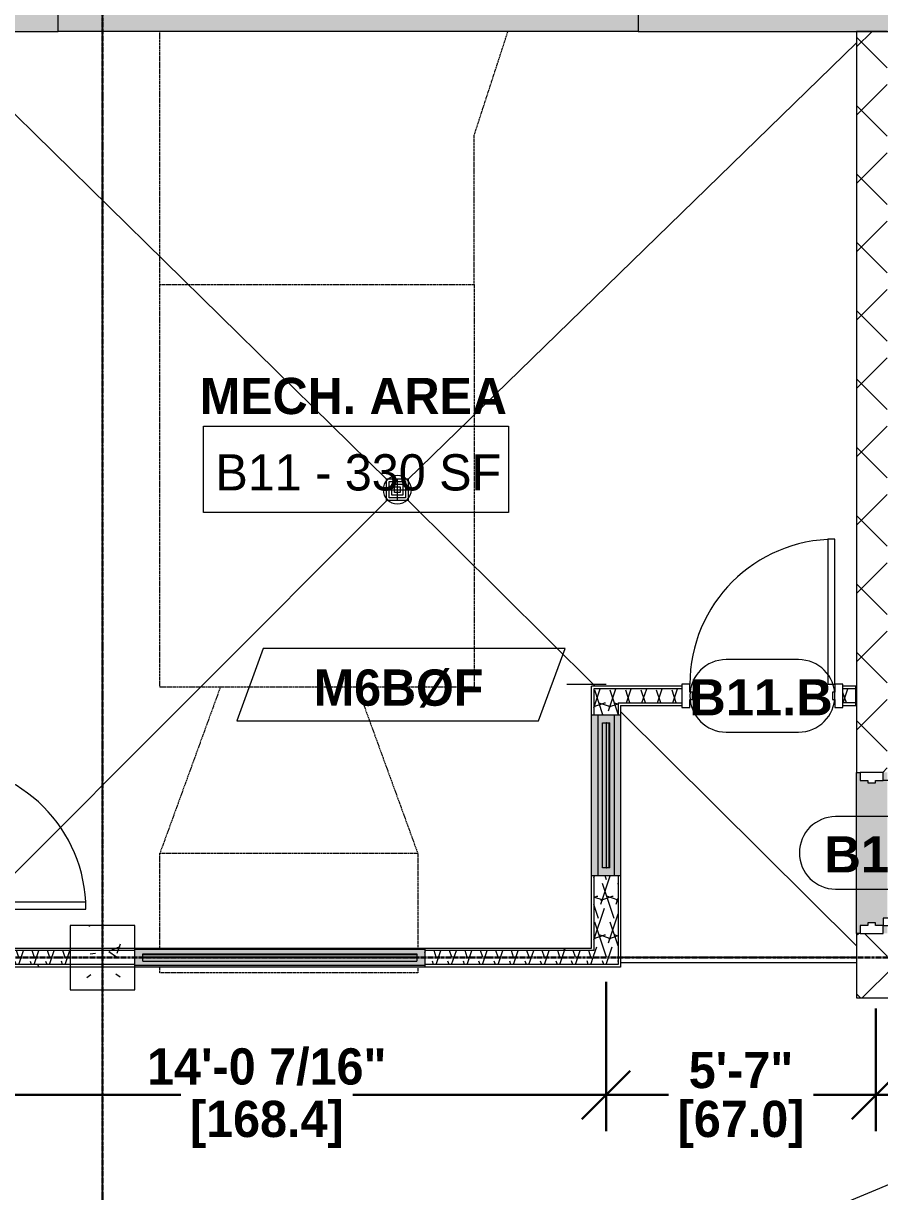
# Model space of a CAD drawing. Header units: inches. Extents: x -4218 to -1814, y 9767 to 12426.
# Drawn here: x -2847 to -2634.4, y 11789.1 to 12079.2 of the extents above; entities that cross this region are included whole.
import ezdxf

# ---------------------------------------------------------------- set-up
doc = ezdxf.new("R2010")
doc.units = ezdxf.units.IN
doc.header["$MEASUREMENT"] = 0
for name, pattern in [('Grid Line 1_2_', [0.875, 0.5, -0.125, 0.125, -0.125]), ('Grid Line 1_2__2_', [0.875, 0.5, -0.125, 0.125, -0.125]), ('Hidden 1_8_', [0.1875, 0.125, -0.0625])]:
    doc.linetypes.add(name, pattern=pattern)
for name, color, linetype, lineweight in [('0-1', 7, 'Continuous', 5), ('0-2', 7, 'Continuous', 9), ('0-5', 55, 'Continuous', 9), ('A-ANNO-DIMS-1', 211, 'Continuous', 30), ('A-AREA-IDEN', 2, 'Continuous', 9), ('A-DETL-HDLN', 90, 'Hidden 1_8_', 9), ('A-DOOR-1', 130, 'Continuous', 20), ('A-DOOR-2', 7, 'Continuous', 9), ('A-DOOR-3', 31, 'Continuous', 9), ('A-DOOR-4', 31, 'Continuous', 20), ('A-DOOR-FRAM', 31, 'Continuous', 20), ('A-DOOR-FRAM-1', 130, 'Continuous', 20), ('A-DOOR-IDEN', 31, 'Continuous', 9), ('A-FLOR-1', 9, 'Continuous', 13), ('A-GLAZ-CWMG', 51, 'Continuous', 9), ('A-WALL', 113, 'Continuous', 13), ('A-WALL-2', 10, 'Continuous', 5), ('A-WALL-3', 7, 'Continuous', 9), ('A-WALL-IDEN', 211, 'Continuous', 9), ('A-WALL-PATT-2', 55, 'Continuous', 9), ('A-WALL-PATT-4', 251, 'Continuous', 9), ('A-WALL-PATT-5', 111, 'Continuous', 9), ('I-WALL-2', 2, 'Continuous', 5), ('I-WALL-3', 2, 'Continuous', 9), ('P-SANR-FIXT-1', 7, 'Continuous', 9), ('S-COLS', 52, 'Continuous', 9), ('S-COLS-1', 7, 'Continuous', 9), ('S-FNDN-2', 254, 'Continuous', 5), ('S-FNDN-5', 7, 'Continuous', 9), ('S-GRID-1', 1, 'Grid Line 1_2_', 9), ('S-GRID-2', 1, 'Grid Line 1_2__2_', 30)]:
    doc.layers.add(name, color=color, linetype=linetype, lineweight=lineweight)
doc.styles.add('Arial_B', font='arialbd.ttf', dxfattribs={"height": 9})
doc.styles.add('Century Gothic', font='ufonts.com_century-gothic.ttf', dxfattribs={"height": 9})
doc.styles.add('Century Gothic_B', font='GOTHICB.TTF', dxfattribs={"height": 9})
doc.dimstyles.new('OD__1_16__Tol__', dxfattribs={"dimscale": 12, "dimtxt": 9.397514, "dimasz": 1, "dimexe": 0.75, "dimexo": 0.5, "dimgap": 0.125, "dimtad": 1, "dimdec": 4, "dimrnd": 0.0625, "dimzin": 3, "dimdsep": 46, "dimlunit": 4, "dimtxsty": 'Century Gothic_B', "dimblk1": 'OBLIQUE', "dimblk2": 'OBLIQUE', "dimsah": 1, "dimcen": 0.09, "dimdle": 0.75, "dimazin": 0, "dimtfac": 1, "dimtdec": 4, "dimtix": 1, "dimtmove": 0, "dimatfit": 3, "dimfxl": 1, "dimtvp": 1, "dimtfill": 1, "dimfrac": 2, "dimtolj": 1, "dimtzin": 0, "dimlwd": 30, "dimlwe": 30, "dimarcsym": 2})
pattern_1 = [(45, (0, 0), (-8.485281, 8.485281), []), (135, (0, 0), (-8.485281, -8.485281), [])]
pattern_2 = [(161.57, (0.48, 0.48), (-3.83995378, -1.544e-05), [0, -27.322, 3.034, 0]), (18.43, (-0.48, 0.48), (-3.83995378, 1.544e-05), [0, -27.322, 3.034, 0]), (108.43, (0.48, 0.48), (1.919622, -9.60052459), [9.106, -21.25]), (71.57, (-0.48, 0.48), (1.919622, 9.60052459), [9.106, -21.25])]
pattern_3 = [(0, (0, 0), (30.72, 7.68), [1.267, -21.773, 1.267, -21.773, -122.88]), (0, (0, 0), (30.72, 7.68), [-46.08, 1.267, -44.813, 1.267, -21.773, -53.76]), (0, (0, 0), (30.72, 7.68), [-115.2, 1.267, -14.093, 1.267, -37.133]), (120, (11.52, 3.84), (-22.011075, 22.7643004), [1.267, -21.773, 1.267, -21.773, -122.88]), (120, (11.52, 3.84), (-22.011075, 22.7643004), [-46.08, 1.267, -44.813, 1.267, -21.773, -53.76]), (120, (11.52, 3.84), (-22.011075, 22.7643004), [-115.2, 1.267, -14.093, 1.267, -37.133]), (240, (15.36, 19.2), (-8.708925, -30.4443004), [1.267, -21.773, 1.267, -21.773, -122.88]), (240, (15.36, 19.2), (-8.708925, -30.4443004), [-46.08, 1.267, -44.813, 1.267, -21.773, -53.76]), (240, (15.36, 19.2), (-8.708925, -30.4443004), [-115.2, 1.267, -14.093, 1.267, -37.133])]

# ---------------------------------------------------------------- blocks, each defined once
blk = doc.blocks.new('Drain-Floor-WATTS-Square-Stainless_Steel_Strainer-Type_FD-1200-M - 2_ Outlet with 5_ Strainer-2528673-FLOOR PLAN - BASEMENT')
at = {"layer": 'P-SANR-FIXT-1'}
for p, q in [((-2.707, -2.707), (-2.707, 2.707)), ((-2.707, 2.707), (2.707, 2.707)), ((-2.03025, -2.03025), (-2.03025, 2.03025)), ((-2.03025, 2.03025), (2.03025, 2.03025)), ((-1.3535, -1.3535), (-1.3535, 1.3535)), ((-1.3535, 1.3535), (1.3535, 1.3535)), ((-0.67675, -0.67675), (-0.67675, 0.67675)), ((-0.67675, 0.67675), (0.67675, 0.67675)), ((0, 2.707), (0, -2.707)), ((0.67675, 0.67675), (0.67675, -0.67675)), ((1.3535, 1.3535), (1.3535, -1.3535)), ((2.03025, 2.03025), (2.03025, -2.03025)), ((2.707, 2.707), (2.707, -2.707)), ((-2.707, 0), (2.707, 0)), ((2.707, -2.707), (-2.707, -2.707)), ((2.03025, -2.03025), (-2.03025, -2.03025)), ((1.3535, -1.3535), (-1.3535, -1.3535)), ((0.67675, -0.67675), (-0.67675, -0.67675))]:
    blk.add_line(p, q, dxfattribs=at)
for start, end in [(360, 180), (180, 360)]:
    blk.add_arc((0, 0), 3.5, start, end, dxfattribs=at)
blk = doc.blocks.new('CTR - 1st Phase - Shell_rvt-1-FLOOR PLAN - BASEMENT')
at = {"layer": 'A-FLOR-1'}
for p, q in [((-2867.76, 12074.94), (-2756.63, 11965.83)), ((-2751.64, 11965.81), (-2640.14, 12074.36)), ((-2856.33, 11860.94), (-2756.61, 11960.9)), ((-2705.02, 11914.56), (-2751.66, 11960.91)), ((-2640.14, 11850.08), (-2698.7, 11908.28)), ((-2640.14, 11847.19), (-2698.7, 11847.19)), ((-2698.7, 11846), (-2640.14, 11846)), ((-2521.39, 11837.19), (-2824.12, 11710.53))]:
    blk.add_line(p, q, dxfattribs=at)
at = {"layer": 'S-GRID-1'}
for p, q in [((-2827.32, 9836.18), (-2827.32, 12376.79)), ((-1814.21, 11847.19), (-4168.71, 11847.19))]:
    blk.add_line(p, q, dxfattribs=at)
at = {"layer": '0-2'}
blk.add_blockref('Drain-Floor-WATTS-Square-Stainless_Steel_Strainer-Type_FD-1200-M - 2_ Outlet with 5_ Strainer-2528673-FLOOR PLAN - BASEMENT', (-2754.14, 11963.38), dxfattribs=at)
blk = doc.blocks.new('034100 - Precast Structural Concrete - Column - Corbels - 16_x16_-V20-FLOOR PLAN - BASEMENT')
at = {"layer": 'S-COLS'}
h = blk.add_hatch(dxfattribs=at)
h.set_pattern_fill('FP_13', color=256, style=0, pattern_type=2)
h.set_pattern_definition([(50, (2826.34, -11846.205), (27.5427, -2.40992), [2.88, -31.68]), (355, (2826.34, -11846.205), (-5.327844, 28.884266), [2.304, -25.344]), (100.451, (2828.635, -11846.406), (22.215316, 26.47393), [2.448, -26.924]), (46.184, (2826.34, -11838.525), (40.98187, -6.35642), [4.32, -47.52]), (96.636, (2829.755, -11839.055), (35.89075, 37.40619), [3.671, -40.386]), (351.184, (2826.34, -11838.525), (35.89097, 37.40622), [3.456, -38.016]), (21, (2830.18, -11840.445), (22.921036, -15.46073), [2.88, -31.68]), (326, (2830.18, -11840.445), (9.34353, 27.84574), [2.304, -25.344]), (71.451, (2832.09, -11841.734), (32.26477, 12.38442), [2.448, -26.924]), (37.5, (2826.339, -11846.205), (0.466855, 12.782707), [1.267, -23.77, 1.267, -24.461, -25.44]), (37.5, (2826.339, -11846.205), (0.466855, 12.782707), [-50.765, 1.267, -24.173]), (7.5, (2826.339, -11846.205), (10.10159, 15.14509), [1.267, -13.402, 1.267, -23.194, -9.696]), (7.5, (2826.339, -11846.205), (10.10159, 15.14509), [-39.13, 1.267, -8.429]), (327.5, (2817.776, -11846.205), (20.499161, -0.86578), [1.267, -8.333, 1.267, -28.685, -39.744]), (327.5, (2817.776, -11846.205), (20.499161, -0.86578), [-39.552, 1.267, -38.477]), (317.5, (2813.936, -11846.205), (22.39478, 3.844288), [1.267, -11.213, 1.267, -18.624, -28.224]), (317.5, (2813.936, -11846.205), (22.39478, 3.844288), [-32.371, 1.267, -26.957])])
h.paths.add_polyline_path([(6.94, -7.02), (7.02, -7.02), (6.99, -1.39), (6.94, -1.39), (6.96, 3.36), (7.02, 3.36), (7.02, 8.98), (-8.98, 8.98), (-8.96, 3.36), (-8.91, 3.36), (-8.93, -1.39), (-8.98, -1.39), (-8.98, -7.02), (-8.91, -7.02)], flags=0)
at = {"layer": 'S-COLS-1'}
for p, q in [((-8.91, 8.98), (-8.98, 8.98)), ((-8.98, 8.98), (-8.98, -7.02)), ((6.94, 8.98), (-8.91, 8.98)), ((7.02, 8.98), (6.94, 8.98)), ((7.02, -7.02), (7.02, 8.98)), ((-8.98, -7.02), (-8.91, -7.02)), ((-8.91, -7.02), (6.94, -7.02)), ((6.94, -7.02), (7.02, -7.02))]:
    blk.add_line(p, q, dxfattribs=at)
blk = doc.blocks.new('HOLLOW METAL1 - STAIR DOOR 3-0 x 7-0-2174402-FLOOR PLAN - BASEMENT')
at = {"layer": 'A-DOOR-1'}
for p, q in [((18, 39.0625), (16.25, 39.0625)), ((16.25, 39.0625), (16.25, 3.0625)), ((18, 3.0625), (18, 39.0625)), ((16.25, 3.0625), (18, 3.0625))]:
    blk.add_line(p, q, dxfattribs=at)
at = {"layer": 'A-DOOR-2'}
blk.add_arc((18, 3.0625), 36, 90, 180, dxfattribs=at)
at = {"layer": 'A-DOOR-FRAM-1'}
for p, q in [((-18, 3.0625), (-20, 3.0625)), ((-20, 3.0625), (-20, -2.6875)), ((-18, 1.125), (-18, 3.0625)), ((18, 3.0625), (18, 1.125)), ((20, 3.0625), (18, 3.0625)), ((20, -2.6875), (20, 3.0625)), ((-17.375, 1.125), (-18, 1.125)), ((-17.375, -0.75), (-17.375, 1.125)), ((18, 1.125), (17.375, 1.125)), ((17.375, 1.125), (17.375, -0.75)), ((-20, -2.6875), (-18, -2.6875)), ((-18, -2.6875), (-18, -0.75)), ((-18, -0.75), (-17.375, -0.75)), ((17.375, -0.75), (18, -0.75)), ((18, -0.75), (18, -2.6875)), ((18, -2.6875), (20, -2.6875))]:
    blk.add_line(p, q, dxfattribs=at)
blk = doc.blocks.new('CTR - 1st Phase - Structure_rvt-1-FLOOR PLAN - BASEMENT')
at = {"layer": 'A-WALL-2'}
h = blk.add_hatch(color=256, dxfattribs=at)
h.paths.add_polyline_path([(-2633.51, 11855.19), (-2633.51, 11853.19), (-2632.51, 11853.19), (-2632.51, 11855.19)], flags=0)
h.paths.add_polyline_path([(-2639.26, 11853.19), (-2639.26, 11855.19), (-2637.32, 11855.19), (-2637.32, 11855.81), (-2635.45, 11855.81), (-2635.45, 11855.19), (-2633.51, 11855.19), (-2633.51, 11856.94), (-2632.51, 11856.94), (-2632.51, 11893.19), (-2633.51, 11893.19), (-2633.51, 11891.19), (-2635.45, 11891.19), (-2635.45, 11890.56), (-2637.32, 11890.56), (-2637.32, 11891.19), (-2639.26, 11891.19), (-2639.26, 11893.19), (-2640.14, 11893.19), (-2640.14, 11853.19)], flags=0)
at = {"layer": 'A-WALL-PATT-2'}
h = blk.add_hatch(dxfattribs=at)
h.set_pattern_fill('FP_2', color=256, style=0, pattern_type=2)
h.set_pattern_definition([(50, (0, 0), (27.5427, -2.40992), [2.88, -31.68]), (355, (0, 0), (-5.327844, 28.884266), [2.304, -25.344]), (100.451, (2.295, -0.2), (22.215316, 26.47393), [2.448, -26.924]), (46.184, (0, 7.68), (40.981875, -6.35642), [4.32, -47.52]), (96.636, (3.415, 7.15), (35.89075, 37.40619), [3.671, -40.386]), (351.184, (0, 7.68), (35.89097, 37.40622), [3.456, -38.016]), (21, (3.84, 5.76), (22.921036, -15.46073), [2.88, -31.68]), (326, (3.84, 5.76), (9.34353, 27.84574), [2.304, -25.344]), (71.451, (5.75, 4.472), (32.26477, 12.38442), [2.448, -26.924]), (37.5, (0, 0), (0.466855, 12.782707), [1.267, -23.77, 1.267, -24.461, -25.44]), (37.5, (0, 0), (0.466855, 12.782707), [-50.765, 1.267, -24.173]), (7.5, (0, 0), (10.10159, 15.14509), [1.267, -13.402, 1.267, -23.194, -9.696]), (7.5, (0, 0), (10.10159, 15.14509), [-39.13, 1.267, -8.429]), (327.5, (-8.563, 0), (20.499161, -0.86578), [1.267, -8.333, 1.267, -28.685, -39.744]), (327.5, (-8.563, 0), (20.499161, -0.86578), [-39.552, 1.267, -38.477]), (317.5, (-12.403, 0), (22.39478, 3.844288), [1.267, -11.213, 1.267, -18.624, -28.224]), (317.5, (-12.403, 0), (22.39478, 3.844288), [-32.371, 1.267, -26.957])])
h.paths.add_polyline_path([(-3829.32, 12077.19), (-2838.32, 12077.19), (-2838.32, 12087.19), (-3829.32, 12087.19), (-3829.32, 12082.72)], flags=0)
h.paths.add_polyline_path([(-2694.32, 12077.19), (-1953.32, 12077.19), (-1953.32, 12087.19), (-2694.32, 12087.19)], flags=0)
at = {"layer": 'A-WALL-PATT-4'}
h = blk.add_hatch(dxfattribs=at)
h.set_pattern_fill('FP_8', color=256, style=0, pattern_type=2)
h.set_pattern_definition(pattern_1)
h.paths.add_polyline_path([(-2640.14, 11844.81), (-2632.51, 11844.81), (-2632.51, 11853.19), (-2640.14, 11853.19), (-2640.14, 11846)], flags=0)
h.paths.add_polyline_path([(-2639.26, 11893.19), (-2632.51, 11893.19), (-2632.51, 12042.81), (-2632.56, 12042.81), (-2632.56, 12044.31), (-2632.51, 12044.31), (-2632.51, 12077.19), (-2640.14, 12077.19), (-2640.14, 11893.19)], flags=0)
h = blk.add_hatch(dxfattribs=at)
h.set_pattern_fill('FP_8', color=256, style=0, pattern_type=2)
h.set_pattern_definition(pattern_1)
h.paths.add_polyline_path([(-2521.39, 11837.19), (-2520.51, 11837.19), (-2520.51, 11844.81), (-2640.14, 11844.81), (-2640.14, 11837.19), (-2528.14, 11837.19)], flags=0)
at = {"layer": 'S-FNDN-2'}
blk.add_hatch(color=256, dxfattribs=at).paths.add_polyline_path([(-2838.32, 12077.19), (-2694.32, 12077.19), (-2694.32, 12083.19), (-2838.32, 12083.19)], flags=0)
at = {"layer": 'A-WALL-3'}
for p, q in [((-2640.14, 12077.19), (-2640.14, 11893.19)), ((-2632.51, 12077.19), (-2640.14, 12077.19)), ((-2640.14, 11893.19), (-2639.26, 11893.19)), ((-2640.14, 11853.19), (-2640.14, 11893.19)), ((-2640.14, 11853.19), (-2640.14, 11844.81)), ((-2639.26, 11853.19), (-2640.14, 11853.19)), ((-2640.14, 11844.81), (-2640.14, 11837.19)), ((-2640.14, 11837.19), (-2520.51, 11837.19))]:
    blk.add_line(p, q, dxfattribs=at)
at = {"layer": 'S-FNDN-5'}
for p, q in [((-2838.32, 12077.19), (-2838.32, 12087.19)), ((-2694.32, 12087.19), (-2694.32, 12077.19)), ((-2867.76, 12077.19), (-2838.32, 12077.19)), ((-2694.32, 12077.19), (-2838.32, 12077.19)), ((-2694.32, 12077.19), (-1953.32, 12077.19))]:
    blk.add_line(p, q, dxfattribs=at)
at = {"layer": 'S-GRID-2'}
for p, q in [((-2827.32, 9772.61), (-2827.32, 12247.5)), ((-1814.21, 11847.19), (-4076.95, 11847.19))]:
    blk.add_line(p, q, dxfattribs=at)
at = {"layer": '0-5', "rotation": 269.9999999999901}
blk.add_blockref('HOLLOW METAL1 - STAIR DOOR 3-0 x 7-0-2174402-FLOOR PLAN - BASEMENT', (-2636.57, 11873.19), dxfattribs=at)
at = {"layer": '0-5'}
blk.add_blockref('034100 - Precast Structural Concrete - Column - Corbels - 16_x16_-V20-FLOOR PLAN - BASEMENT', (-2826.34, 11846.21), dxfattribs=at)
blk = doc.blocks.new('HOLLOW METAL - HM - METAL LEAF - 3-0 x 7-0-2191985-FLOOR PLAN - BASEMENT')
at = {"layer": 'A-DOOR-3'}
blk.add_arc((18, 3.125), 36, 90, 180, dxfattribs=at)
at = {"layer": 'A-DOOR-4'}
for p, q in [((18, 39.125), (16.25, 39.125)), ((16.25, 39.125), (16.25, 3.125)), ((18, 3.125), (18, 39.125)), ((16.25, 3.125), (18, 3.125))]:
    blk.add_line(p, q, dxfattribs=at)
at = {"layer": 'A-DOOR-FRAM'}
for p, q in [((-18, 3.125), (-20, 3.125)), ((-20, 3.125), (-20, -2.625)), ((-18, 1.1875), (-18, 3.125)), ((18, 3.125), (18, 1.1875)), ((20, 3.125), (18, 3.125)), ((20, -2.625), (20, 3.125)), ((-17.375, 1.1875), (-18, 1.1875)), ((-17.375, -0.6875), (-17.375, 1.1875)), ((18, 1.1875), (17.375, 1.1875)), ((17.375, 1.1875), (17.375, -0.6875)), ((-20, -2.625), (-18, -2.625)), ((-18, -2.625), (-18, -0.6875)), ((-18, -0.6875), (-17.375, -0.6875)), ((17.375, -0.6875), (18, -0.6875)), ((18, -0.6875), (18, -2.625)), ((18, -2.625), (20, -2.625))]:
    blk.add_line(p, q, dxfattribs=at)
blk = doc.blocks.new('Rectangular Mullion - Louver Frame-2233454-FLOOR PLAN - BASEMENT')
at = {"layer": 'A-GLAZ-CWMG'}
h = blk.add_hatch(color=256, dxfattribs=at)
h.paths.add_polyline_path([(-2819.32, 11845.19), (-2747.32, 11845.19), (-2747.32, 11849.19), (-2819.32, 11849.19), (-2819.32, 11845.44)], flags=0)
h.paths.add_polyline_path([(-2749.32, 11846.3), (-2817.32, 11846.3), (-2817.32, 11848.14), (-2749.32, 11848.14), (-2749.32, 11846.36)], flags=0)
for p, q in [((-2747.32, 11849.19), (-2819.32, 11849.19)), ((-2747.32, 11845.19), (-2819.32, 11845.19))]:
    blk.add_line(p, q, dxfattribs=at)
blk = doc.blocks.new('Rectangular Mullion - louver-2233453-FLOOR PLAN - BASEMENT')
at = {"layer": 'A-GLAZ-CWMG'}
for points in [[(-2749.32, 11847.96), (-2749.32, 11848.14), (-2817.32, 11848.14), (-2817.32, 11847.96), (-2754.14, 11847.96)], [(-2754.14, 11847.28), (-2749.32, 11847.28), (-2749.32, 11847.96), (-2817.32, 11847.96), (-2817.32, 11847.28)]]:
    blk.add_hatch(color=256, dxfattribs=at).paths.add_polyline_path(points, flags=0)
for p, q in [((-2817.32, 11847.96), (-2817.32, 11848.14)), ((-2817.32, 11848.14), (-2749.32, 11848.14)), ((-2817.32, 11847.28), (-2817.32, 11847.96)), ((-2817.32, 11847.96), (-2749.32, 11847.96)), ((-2749.32, 11848.14), (-2749.32, 11847.96)), ((-2749.32, 11847.96), (-2749.32, 11847.28))]:
    blk.add_line(p, q, dxfattribs=at)
blk = doc.blocks.new('Rectangular Mullion - louver-V17-FLOOR PLAN - BASEMENT')
at = {"layer": 'A-GLAZ-CWMG'}
for points in [[(-2754.14, 11847.19), (-2749.32, 11847.19), (-2749.32, 11847.28), (-2817.32, 11847.28), (-2817.32, 11847.19)], [(-2754.14, 11846.3), (-2749.32, 11846.3), (-2749.32, 11847.19), (-2817.32, 11847.19), (-2817.32, 11846.3)]]:
    blk.add_hatch(color=256, dxfattribs=at).paths.add_polyline_path(points, flags=0)
for p, q in [((-2749.32, 11847.28), (-2817.32, 11847.28)), ((-2817.32, 11847.28), (-2817.32, 11847.19)), ((-2817.32, 11847.19), (-2749.32, 11847.19)), ((-2817.32, 11846.3), (-2817.32, 11847.19)), ((-2817.32, 11846.3), (-2749.32, 11846.3)), ((-2749.32, 11847.19), (-2749.32, 11847.28)), ((-2749.32, 11847.19), (-2749.32, 11846.3))]:
    blk.add_line(p, q, dxfattribs=at)
blk = doc.blocks.new('Rectangular Mullion - Louver Frame-2240308-FLOOR PLAN - BASEMENT')
at = {"layer": 'A-GLAZ-CWMG'}
h = blk.add_hatch(color=256, dxfattribs=at)
h.paths.add_polyline_path([(-2704.32, 11867.46), (-2700.32, 11867.46), (-2700.32, 11907.46), (-2704.32, 11907.46), (-2704.32, 11869.46)], flags=0)
h.paths.add_polyline_path([(-2702.23, 11869.46), (-2703.21, 11869.46), (-2703.21, 11905.46), (-2701.37, 11905.46), (-2701.37, 11869.46), (-2701.56, 11869.46)], flags=0)
for p, q in [((-2704.32, 11907.46), (-2704.32, 11867.46)), ((-2700.32, 11907.46), (-2700.32, 11867.46))]:
    blk.add_line(p, q, dxfattribs=at)
blk = doc.blocks.new('Rectangular Mullion - louver-2240307-FLOOR PLAN - BASEMENT')
at = {"layer": 'A-GLAZ-CWMG'}
for points in [[(-2702.23, 11869.46), (-2701.56, 11869.46), (-2701.56, 11905.46), (-2702.23, 11905.46), (-2702.23, 11885.34)], [(-2701.37, 11869.46), (-2701.37, 11905.46), (-2701.56, 11905.46), (-2701.56, 11869.46), (-2701.43, 11869.46)]]:
    blk.add_hatch(color=256, dxfattribs=at).paths.add_polyline_path(points, flags=0)
for p, q in [((-2702.23, 11905.46), (-2701.56, 11905.46)), ((-2701.56, 11905.46), (-2701.37, 11905.46)), ((-2701.56, 11869.46), (-2701.56, 11905.46)), ((-2701.37, 11869.46), (-2701.37, 11905.46)), ((-2701.56, 11869.46), (-2702.23, 11869.46)), ((-2701.37, 11869.46), (-2701.56, 11869.46))]:
    blk.add_line(p, q, dxfattribs=at)
blk = doc.blocks.new('Rectangular Mullion - louver-V19-FLOOR PLAN - BASEMENT')
at = {"layer": 'A-GLAZ-CWMG'}
for points in [[(-2703.21, 11869.46), (-2702.32, 11869.46), (-2702.32, 11905.46), (-2703.21, 11905.46), (-2703.21, 11885.34)], [(-2702.32, 11869.46), (-2702.23, 11869.46), (-2702.23, 11905.46), (-2702.32, 11905.46), (-2702.32, 11885.34)]]:
    blk.add_hatch(color=256, dxfattribs=at).paths.add_polyline_path(points, flags=0)
for p, q in [((-2703.21, 11905.46), (-2702.32, 11905.46)), ((-2703.21, 11869.46), (-2703.21, 11905.46)), ((-2702.23, 11905.46), (-2702.32, 11905.46)), ((-2702.32, 11905.46), (-2702.32, 11869.46)), ((-2702.23, 11869.46), (-2702.23, 11905.46)), ((-2702.32, 11869.46), (-2703.21, 11869.46)), ((-2702.32, 11869.46), (-2702.23, 11869.46))]:
    blk.add_line(p, q, dxfattribs=at)
blk = doc.blocks.new('_Oblique')
at = {"color": 0, "linetype": 'ByBlock', "lineweight": -2}
blk.add_line((-0.5, -0.5), (0.5, 0.5), dxfattribs=at)
blk = doc.blocks.new('DIMBLOCK14-FLOOR PLAN - BASEMENT')
at = {"layer": 'A-ANNO-DIMS-1', "color": 0, "lineweight": 30, "transparency": 16777216}
for p, q in [((-2913.36, 12099.19), (-2913.36, 9879.19)), ((-2700.32, 12090.19), (-2922.36, 12090.19)), ((-2910.87, 9888.19), (-2922.36, 9888.19))]:
    blk.add_line(p, q, dxfattribs=at)
at = {"layer": 'Defpoints', "color": 0, "transparency": 16777216}
for p in [(-2694.32, 12090.19), (-2913.36, 9888.19), (-2904.87, 9888.19)]:
    blk.add_point(p, dxfattribs=at)
at = {"layer": 'A-ANNO-DIMS-1', "color": 0, "lineweight": 30, "transparency": 16777216, "xscale": 12, "yscale": 12, "zscale": 12}
for p, rotation in [((-2913.36, 12090.19), 90), ((-2913.36, 9888.19), 270)]:
    blk.add_blockref('_Oblique', p, dxfattribs=dict(at, rotation=rotation))
at = {"layer": 'A-ANNO-DIMS-1', "color": 0, "transparency": 16777216, "insert": (-2919.58, 10989.19), "char_height": 9, "attachment_point": 5, "rotation": 90, "style": 'Century Gothic_B', "bg_fill": 3, "box_fill_scale": 1.25, "bg_fill_color": 256, "bg_fill_true_color": 13158600, "bg_fill_transparency": 0}
blk.add_mtext('\\A1;183\'-6"', dxfattribs=at)
at = {"layer": 'A-ANNO-DIMS-1', "color": 0, "transparency": 16777216, "insert": (-2906.03, 10989.19), "char_height": 9, "attachment_point": 5, "rotation": 90, "style": 'Century Gothic_B', "bg_fill": 3, "box_fill_scale": 1.25, "bg_fill_color": 256, "bg_fill_true_color": 13158600, "bg_fill_transparency": 0}
blk.add_mtext('\\A1;[2202.0]', dxfattribs=at)
blk = doc.blocks.new('Wall Tag - Arch Wall-633520-FLOOR PLAN - BASEMENT')
at = {"layer": 'A-WALL-IDEN'}
for p, q in [((-0.3561, 0.0937), (-0.4244, -0.0937)), ((0.4244, 0.0937), (-0.3561, 0.0937)), ((0.3561, -0.0937), (0.4244, 0.0937)), ((-0.4244, -0.0937), (0.3561, -0.0937))]:
    blk.add_line(p, q, dxfattribs=at)
blk = doc.blocks.new('DIMBLOCK37-FLOOR PLAN - BASEMENT')
at = {"layer": 'A-ANNO-DIMS-1', "color": 0, "lineweight": 30, "transparency": 16777216}
for p, q in [((-3832.32, 12094.69), (-3832.32, 12367.57)), ((-2635.3, 12083.19), (-2635.3, 12367.57)), ((-3841.32, 12358.57), (-2626.3, 12358.57))]:
    blk.add_line(p, q, dxfattribs=at)
at = {"layer": 'Defpoints', "color": 0, "transparency": 16777216}
for p in [(-2635.3, 12358.57), (-3832.32, 12088.69), (-2635.3, 12077.19)]:
    blk.add_point(p, dxfattribs=at)
at = {"layer": 'A-ANNO-DIMS-1', "color": 0, "lineweight": 30, "transparency": 16777216, "xscale": 12, "yscale": 12, "zscale": 12, "rotation": 180}
blk.add_blockref('_Oblique', (-3832.32, 12358.57), dxfattribs=at)
at = {"layer": 'A-ANNO-DIMS-1', "color": 0, "lineweight": 30, "transparency": 16777216, "xscale": 12, "yscale": 12, "zscale": 12}
blk.add_blockref('_Oblique', (-2635.3, 12358.57), dxfattribs=at)
at = {"layer": 'A-ANNO-DIMS-1', "color": 0, "transparency": 16777216, "insert": (-3233.81, 12364.8), "char_height": 9, "attachment_point": 5, "style": 'Century Gothic_B', "bg_fill": 3, "box_fill_scale": 1.25, "bg_fill_color": 256, "bg_fill_true_color": 13158600, "bg_fill_transparency": 0}
blk.add_mtext('\\A1;99\'-9"', dxfattribs=at)
at = {"layer": 'A-ANNO-DIMS-1', "color": 0, "transparency": 16777216, "insert": (-3233.81, 12351.24), "char_height": 9, "attachment_point": 5, "style": 'Century Gothic_B', "bg_fill": 3, "box_fill_scale": 1.25, "bg_fill_color": 256, "bg_fill_true_color": 13158600, "bg_fill_transparency": 0}
blk.add_mtext('\\A1;[1197.0]', dxfattribs=at)
blk = doc.blocks.new('DIMBLOCK38-FLOOR PLAN - BASEMENT')
at = {"layer": 'A-ANNO-DIMS-1', "color": 0, "lineweight": 30, "transparency": 16777216}
for p, q in [((-2635.3, 12083.19), (-2635.3, 12367.57)), ((-1940.32, 12094.69), (-1940.32, 12367.57)), ((-2644.3, 12358.57), (-1931.32, 12358.57))]:
    blk.add_line(p, q, dxfattribs=at)
at = {"layer": 'Defpoints', "color": 0, "transparency": 16777216}
for p in [(-1940.32, 12358.57), (-1940.32, 12088.69), (-2635.3, 12077.19)]:
    blk.add_point(p, dxfattribs=at)
at = {"layer": 'A-ANNO-DIMS-1', "color": 0, "lineweight": 30, "transparency": 16777216, "xscale": 12, "yscale": 12, "zscale": 12, "rotation": 180}
blk.add_blockref('_Oblique', (-2635.3, 12358.57), dxfattribs=at)
at = {"layer": 'A-ANNO-DIMS-1', "color": 0, "lineweight": 30, "transparency": 16777216, "xscale": 12, "yscale": 12, "zscale": 12}
blk.add_blockref('_Oblique', (-1940.32, 12358.57), dxfattribs=at)
at = {"layer": 'A-ANNO-DIMS-1', "color": 0, "transparency": 16777216, "insert": (-2287.81, 12364.69), "char_height": 9, "attachment_point": 5, "style": 'Century Gothic_B', "bg_fill": 3, "box_fill_scale": 1.25, "bg_fill_color": 256, "bg_fill_true_color": 13158600, "bg_fill_transparency": 0}
blk.add_mtext('\\A1;57\'-11"', dxfattribs=at)
at = {"layer": 'A-ANNO-DIMS-1', "color": 0, "transparency": 16777216, "insert": (-2287.81, 12351.24), "char_height": 9, "attachment_point": 5, "style": 'Century Gothic_B', "bg_fill": 3, "box_fill_scale": 1.25, "bg_fill_color": 256, "bg_fill_true_color": 13158600, "bg_fill_transparency": 0}
blk.add_mtext('\\A1;[695.0]', dxfattribs=at)
blk = doc.blocks.new('DIMBLOCK59-FLOOR PLAN - BASEMENT')
at = {"layer": 'A-ANNO-DIMS-1', "color": 0, "lineweight": 30, "transparency": 16777216}
for p, q in [((-2870.76, 11946), (-2870.76, 11804.1)), ((-2702.32, 11841.19), (-2702.32, 11804.1)), ((-2879.76, 11813.1), (-2693.32, 11813.1))]:
    blk.add_line(p, q, dxfattribs=at)
at = {"layer": 'Defpoints', "color": 0, "transparency": 16777216}
for p in [(-2870.76, 11952), (-2702.32, 11847.19), (-2702.32, 11813.1)]:
    blk.add_point(p, dxfattribs=at)
at = {"layer": 'A-ANNO-DIMS-1', "color": 0, "lineweight": 30, "transparency": 16777216, "xscale": 12, "yscale": 12, "zscale": 12, "rotation": 180}
blk.add_blockref('_Oblique', (-2870.76, 11813.1), dxfattribs=at)
at = {"layer": 'A-ANNO-DIMS-1', "color": 0, "lineweight": 30, "transparency": 16777216, "xscale": 12, "yscale": 12, "zscale": 12}
blk.add_blockref('_Oblique', (-2702.32, 11813.1), dxfattribs=at)
at = {"layer": 'A-ANNO-DIMS-1', "color": 0, "transparency": 16777216, "insert": (-2786.54, 11820.03), "char_height": 9, "attachment_point": 5, "style": 'Century Gothic_B', "bg_fill": 3, "box_fill_scale": 1.25, "bg_fill_color": 256, "bg_fill_true_color": 13158600, "bg_fill_transparency": 0}
blk.add_mtext('\\A1;14\'-0 7/16"', dxfattribs=at)
at = {"layer": 'A-ANNO-DIMS-1', "color": 0, "transparency": 16777216, "insert": (-2786.54, 11805.77), "char_height": 9, "attachment_point": 5, "style": 'Century Gothic_B', "bg_fill": 3, "box_fill_scale": 1.25, "bg_fill_color": 256, "bg_fill_true_color": 13158600, "bg_fill_transparency": 0}
blk.add_mtext('\\A1;[168.4]', dxfattribs=at)
blk = doc.blocks.new('DIMBLOCK60-FLOOR PLAN - BASEMENT')
at = {"layer": 'A-ANNO-DIMS-1', "color": 0, "lineweight": 30, "transparency": 16777216}
for p, q in [((-2702.32, 11841.19), (-2702.32, 11804.1)), ((-2635.3, 11834.56), (-2635.3, 11804.1)), ((-2711.32, 11813.1), (-2626.3, 11813.1))]:
    blk.add_line(p, q, dxfattribs=at)
at = {"layer": 'Defpoints', "color": 0, "transparency": 16777216}
for p in [(-2702.32, 11847.19), (-2635.3, 11840.56), (-2635.3, 11813.1)]:
    blk.add_point(p, dxfattribs=at)
at = {"layer": 'A-ANNO-DIMS-1', "color": 0, "lineweight": 30, "transparency": 16777216, "xscale": 12, "yscale": 12, "zscale": 12, "rotation": 180}
blk.add_blockref('_Oblique', (-2702.32, 11813.1), dxfattribs=at)
at = {"layer": 'A-ANNO-DIMS-1', "color": 0, "lineweight": 30, "transparency": 16777216, "xscale": 12, "yscale": 12, "zscale": 12}
blk.add_blockref('_Oblique', (-2635.3, 11813.1), dxfattribs=at)
at = {"layer": 'A-ANNO-DIMS-1', "color": 0, "transparency": 16777216, "insert": (-2668.81, 11819.21), "char_height": 9, "attachment_point": 5, "style": 'Century Gothic_B', "bg_fill": 3, "box_fill_scale": 1.25, "bg_fill_color": 256, "bg_fill_true_color": 13158600, "bg_fill_transparency": 0}
blk.add_mtext('\\A1;5\'-7"', dxfattribs=at)
at = {"layer": 'A-ANNO-DIMS-1', "color": 0, "transparency": 16777216, "insert": (-2668.81, 11805.77), "char_height": 9, "attachment_point": 5, "style": 'Century Gothic_B', "bg_fill": 3, "box_fill_scale": 1.25, "bg_fill_color": 256, "bg_fill_true_color": 13158600, "bg_fill_transparency": 0}
blk.add_mtext('\\A1;[67.0]', dxfattribs=at)
blk = doc.blocks.new('Door Tag - Plans-594102-FLOOR PLAN - BASEMENT')
at = {"layer": 'A-DOOR-IDEN'}
for p, q in [((0.09375, 0.09375), (-0.09375, 0.09375)), ((-0.09375, -0.09375), (0.09375, -0.09375))]:
    blk.add_line(p, q, dxfattribs=at)
for centre, start, end in [((-0.09375, 0), 90, 270), ((0.09375, 0), 270, 90)]:
    blk.add_arc(centre, 0.09375, start, end, dxfattribs=at)

msp = doc.modelspace()

# ---------------------------------------------------------------- hatches: boundary and pattern name
at = {"layer": 'A-WALL-PATT-5'}
h = msp.add_hatch(dxfattribs=at)
h.set_pattern_fill('FP_6', color=256, style=0, pattern_type=2)
h.set_pattern_definition(pattern_2)
h.paths.add_polyline_path([(-2699.32374, 11845.4394), (-2699.32374, 11867.45801), (-2705.32374, 11867.45801), (-2705.32374, 11845.4394)], flags=0)
h.paths.add_polyline_path([(-2700.32374, 11907.45801), (-2699.32374, 11907.45801), (-2699.32374, 11913.9394), (-2705.32374, 11913.9394), (-2705.32374, 11907.45801), (-2704.32374, 11907.45801)], flags=0)
h = msp.add_hatch(dxfattribs=at)
h.set_pattern_fill('FP_6', color=256, style=0, pattern_type=2)
h.set_pattern_definition(pattern_2)
h.paths.add_polyline_path([(-2698.69874, 11910.4394), (-2683.51124, 11910.4394), (-2683.51124, 11913.9394), (-2699.32374, 11913.9394), (-2699.32374, 11910.4394)], flags=0)
h.paths.add_polyline_path([(-2640.32374, 11910.4394), (-2640.32374, 11913.9394), (-2643.51124, 11913.9394), (-2643.51124, 11910.4394)], flags=0)
h = msp.add_hatch(dxfattribs=at)
h.set_pattern_fill('FP_6', color=256, style=0, pattern_type=2)
h.set_pattern_definition(pattern_2)
h.paths.add_polyline_path([(-2721.33131, 11845.4394), (-2705.32374, 11845.4394), (-2705.32374, 11848.9394), (-2747.32374, 11848.9394), (-2747.32374, 11845.4394)], flags=0)
h.paths.add_polyline_path([(-2819.40248, 11845.4394), (-2819.32374, 11845.4394), (-2819.32374, 11848.9394), (-2819.40248, 11848.93373), (-2819.40248, 11846.00188)], flags=0)
h.paths.add_polyline_path([(-2835.245, 11845.4394), (-2835.245, 11848.9394), (-2868.57374, 11848.9394), (-2868.57374, 11845.4394), (-2856.39481, 11845.4394)], flags=0)
h = msp.add_hatch(dxfattribs=at)
h.set_pattern_fill('FP_5', color=256, style=0, pattern_type=2)
h.set_pattern_definition(pattern_3)
h.paths.add_polyline_path([(-2867.94874, 11848.9394), (-2835.245, 11848.9394), (-2835.245, 11849.5644), (-2867.94874, 11849.5644), (-2867.94874, 11849.2936)], flags=0)
h.paths.add_polyline_path([(-2705.94874, 11848.9394), (-2705.94874, 11849.5644), (-2747.32374, 11849.5644), (-2747.32374, 11848.9394), (-2721.33131, 11848.9394)], flags=0)
h.paths.add_polyline_path([(-2819.32374, 11848.9394), (-2819.32374, 11849.5644), (-2819.40248, 11849.56338), (-2819.40248, 11848.9394)], flags=0)
h = msp.add_hatch(dxfattribs=at)
h.set_pattern_fill('FP_5', color=256, style=0, pattern_type=2)
h.set_pattern_definition(pattern_3)
h.paths.add_polyline_path([(-2721.33131, 11844.8144), (-2699.32374, 11844.8144), (-2699.32374, 11845.4394), (-2747.32374, 11845.4394), (-2747.32374, 11844.8144)], flags=0)
h.paths.add_polyline_path([(-2872.04049, 11844.8144), (-2835.245, 11844.8144), (-2835.245, 11845.4394), (-2872.07374, 11845.4394), (-2872.07374, 11844.8144)], flags=0)
h.paths.add_polyline_path([(-2819.40248, 11844.8144), (-2819.32374, 11844.8144), (-2819.32374, 11845.4394), (-2819.40248, 11845.43838), (-2819.40248, 11845.1894)], flags=0)
at = {"layer": 'I-WALL-2'}
h = msp.add_hatch(color=256, dxfattribs=at)
h.paths.add_polyline_path([(-2705.94874, 11867.45801), (-2704.32374, 11867.45801), (-2704.32374, 11907.45801), (-2705.94874, 11907.45801), (-2705.94874, 11885.34375)], flags=0)
h.paths.add_polyline_path([(-2698.69874, 11867.45801), (-2698.69874, 11907.45801), (-2700.32374, 11907.45801), (-2700.32374, 11867.45801), (-2699.32374, 11867.45801)], flags=0)
h = msp.add_hatch(color=256, dxfattribs=at)
h.paths.add_polyline_path([(-2747.32374, 11844.8144), (-2747.32374, 11845.1894), (-2819.32374, 11845.1894), (-2819.32374, 11844.8144)], flags=0)
h.paths.add_polyline_path([(-2747.32374, 11849.1894), (-2747.32374, 11849.5644), (-2819.32374, 11849.5644), (-2819.32374, 11849.1894), (-2754.13624, 11849.1894)], flags=0)

# ---------------------------------------------------------------- linework, layer by layer
at = {"layer": 'A-AREA-IDEN', "flags": 128}
msp.add_lwpolyline([(-2802.27838, 11979.19207), (-2726.5083, 11979.19207), (-2726.5083, 11957.69601), (-2802.27838, 11957.69601)], close=True, dxfattribs=at)
at = {"layer": 'A-DETL-HDLN'}
for p, q in [((-2813.07374, 12014.33692), (-2813.07374, 12077.1894)), ((-2735.07374, 12051.33692), (-2726.67376, 12077.1894)), ((-2735.07374, 12014.33692), (-2735.07374, 12051.33692)), ((-2813.07374, 12014.33692), (-2735.07374, 12014.33692)), ((-2813.07374, 11914.33692), (-2813.07374, 12014.33692)), ((-2735.07374, 12014.33692), (-2735.07374, 11914.33692)), ((-2735.07374, 11914.33692), (-2813.07374, 11914.33692)), ((-2798.07374, 11914.33692), (-2813.07374, 11873.12476)), ((-2764.07374, 11914.33692), (-2749.07374, 11873.12476)), ((-2813.07374, 11873.12476), (-2749.07374, 11873.12476)), ((-2813.07374, 11849.5644), (-2813.07374, 11873.12476)), ((-2749.07374, 11873.12476), (-2749.07374, 11849.5644)), ((-2813.07374, 11843.4394), (-2813.07374, 11844.8144)), ((-2749.07374, 11843.4394), (-2813.07374, 11843.4394)), ((-2749.07374, 11844.8144), (-2749.07374, 11843.4394))]:
    msp.add_line(p, q, dxfattribs=at)
at = {"layer": 'A-WALL'}
for p, q in [((-2705.32374, 11913.9394), (-2705.32374, 11907.45801)), ((-2683.51124, 11913.9394), (-2705.32374, 11913.9394)), ((-2640.32374, 11913.9394), (-2643.51124, 11913.9394)), ((-2699.32374, 11910.4394), (-2699.32374, 11907.45801)), ((-2699.32374, 11910.4394), (-2683.51124, 11910.4394)), ((-2640.32374, 11910.4394), (-2643.51124, 11910.4394)), ((-2705.32374, 11867.45801), (-2705.32374, 11848.9394)), ((-2699.32374, 11867.45801), (-2699.32374, 11845.4394)), ((-2819.32374, 11848.9394), (-2868.57374, 11848.9394)), ((-2705.32374, 11848.9394), (-2747.32374, 11848.9394)), ((-2819.32374, 11845.4394), (-2872.07374, 11845.4394)), ((-2699.32374, 11845.4394), (-2747.32374, 11845.4394))]:
    msp.add_line(p, q, dxfattribs=at)
at = {"layer": 'I-WALL-3'}
for p, q in [((-2705.94874, 11849.5644), (-2705.94874, 11914.5644)), ((-2683.51124, 11914.5644), (-2705.94874, 11914.5644)), ((-2640.32374, 11914.5644), (-2643.51124, 11914.5644)), ((-2640.32374, 11909.8144), (-2640.32374, 11914.5644)), ((-2698.69874, 11909.8144), (-2698.69874, 11844.8144)), ((-2698.69874, 11909.8144), (-2683.51124, 11909.8144)), ((-2643.51124, 11909.8144), (-2640.32374, 11909.8144)), ((-2705.94874, 11907.45801), (-2698.69874, 11907.45801)), ((-2698.69874, 11867.45801), (-2705.94874, 11867.45801)), ((-2867.94874, 11849.5644), (-2705.94874, 11849.5644)), ((-2819.32374, 11844.8144), (-2819.32374, 11849.5644)), ((-2747.32374, 11849.5644), (-2747.32374, 11844.8144)), ((-2698.69874, 11844.8144), (-2872.69874, 11844.8144))]:
    msp.add_line(p, q, dxfattribs=at)

# ---------------------------------------------------------------- block references
at = {"layer": '0-1'}
for name in ['CTR - 1st Phase - Shell_rvt-1-FLOOR PLAN - BASEMENT', 'CTR - 1st Phase - Structure_rvt-1-FLOOR PLAN - BASEMENT']:
    msp.add_blockref(name, (0, 0), dxfattribs=at)
at = {"layer": 'A-DOOR-3'}
msp.add_blockref('HOLLOW METAL - HM - METAL LEAF - 3-0 x 7-0-2191985-FLOOR PLAN - BASEMENT', (-2663.51124, 11911.9394), dxfattribs=at)
at = {"layer": 'A-DOOR-3', "rotation": 270}
msp.add_blockref('HOLLOW METAL - HM - METAL LEAF - 3-0 x 7-0-2191985-FLOOR PLAN - BASEMENT', (-2870.57374, 11877.1894), dxfattribs=at)
at = {"layer": 'A-DOOR-IDEN', "xscale": 95.99999999999994, "yscale": 95.99999999999994, "zscale": 95.99999999999994}
for p in [(-2663.51124, 11912.1894), (-2636.32374, 11873.1894)]:
    msp.add_blockref('Door Tag - Plans-594102-FLOOR PLAN - BASEMENT', p, dxfattribs=at)
at = {"layer": 'A-GLAZ-CWMG'}
for name in ['Rectangular Mullion - Louver Frame-2240308-FLOOR PLAN - BASEMENT', 'Rectangular Mullion - louver-V19-FLOOR PLAN - BASEMENT', 'Rectangular Mullion - louver-2240307-FLOOR PLAN - BASEMENT', 'Rectangular Mullion - Louver Frame-2233454-FLOOR PLAN - BASEMENT', 'Rectangular Mullion - louver-2233453-FLOOR PLAN - BASEMENT', 'Rectangular Mullion - louver-V17-FLOOR PLAN - BASEMENT']:
    msp.add_blockref(name, (0, 0), dxfattribs=at)

# ---------------------------------------------------------------- texts
at = {"layer": 'A-AREA-IDEN', "char_height": 9, "attachment_point": 1}
for s, insert, width, style in [('MECH. AREA', (-2803.15239, 11991.16022), 93.627, 'Century Gothic_B'), ('B11 - 330 SF', (-2799.27838, 11972.19207), 84.234, 'Century Gothic')]:
    msp.add_mtext(s, dxfattribs=dict(at, insert=insert, width=width, style=style))
at = {"layer": 'A-DOOR-IDEN', "char_height": 9, "attachment_point": 1, "style": 'Arial_B'}
for s, insert, width in [('B11.B', (-2681.67539, 11916.32897), 43.632), ('B13', (-2648.11939, 11877.32897), 28.179)]:
    msp.add_mtext(s, dxfattribs=dict(at, insert=insert, width=width))

# ---------------------------------------------------------------- next in the draw order: dimensions: what is measured, and where the dimension line sits
at = {"layer": 'A-ANNO-DIMS-1'}
dim = msp.add_linear_dim(base=(-2913.35688, 9888.1894), p1=(-2694.32374, 12090.1894), p2=(-2904.8716, 9888.1894), angle=90, dimstyle='OD__1_16__Tol__', override={"dimpost": '<>\\X', "dimfxl": 2212.043038}, dxfattribs=at)
dim.commit()
dim.dimension.update_dxf_attribs({"geometry": 'DIMBLOCK14-FLOOR PLAN - BASEMENT', "text_midpoint": (-2913.35688, 10989.1894)})

# ---------------------------------------------------------------- next in the draw order: linework, layer by layer
at = {"layer": 'A-WALL-IDEN'}
msp.add_line((-2702.32374, 11914.99412), (-2712.04449, 11914.99412), dxfattribs=at)

# ---------------------------------------------------------------- next in the draw order: block references
at = {"layer": 'A-WALL-IDEN', "xscale": 95.99999999999994, "yscale": 95.99999999999994, "zscale": 95.99999999999994}
msp.add_blockref('Wall Tag - Arch Wall-633520-FLOOR PLAN - BASEMENT', (-2753.2396, 11914.99412), dxfattribs=at)

# ---------------------------------------------------------------- next in the draw order: texts
at = {"layer": 'A-WALL-IDEN', "insert": (-2774.88736, 11918.73672), "char_height": 9, "width": 52.116, "attachment_point": 1, "style": 'Century Gothic_B'}
msp.add_mtext('M6BØF', dxfattribs=at)

# ---------------------------------------------------------------- next in the draw order: dimensions: what is measured, and where the dimension line sits
at = {"layer": 'A-ANNO-DIMS-1'}
dim = msp.add_linear_dim(base=(-2635.29874, 12358.57367), p1=(-3832.32374, 12088.6894), p2=(-2635.29874, 12077.1894), dimstyle='OD__1_16__Tol__', override={"dimpost": '<>\\X', "dimfxl": 1197.08024}, dxfattribs=at)
dim.commit()
dim.dimension.update_dxf_attribs({"geometry": 'DIMBLOCK37-FLOOR PLAN - BASEMENT', "text_midpoint": (-3233.81124, 12358.57367)})

# ---------------------------------------------------------------- next in the draw order: dimensions: what is measured, and where the dimension line sits
for base, p1, p2, override, picture, middle in [((-1940.32374, 12358.57367), (-2635.29874, 12077.1894), (-1940.32374, 12088.6894), {"dimpost": '<>\\X', "dimfxl": 695.070141}, 'DIMBLOCK38-FLOOR PLAN - BASEMENT', (-2287.81124, 12358.57367)), ((-2702.32374, 11813.09846), (-2870.76124, 11952.0019), (-2702.32374, 11847.1894), {"dimpost": '<>\\X', "dimfxl": 198.385613}, 'DIMBLOCK59-FLOOR PLAN - BASEMENT', (-2786.54249, 11813.09846))]:
    dim = msp.add_linear_dim(base=base, p1=p1, p2=p2, dimstyle='OD__1_16__Tol__', override=override, dxfattribs=at)
    dim.commit()
    dim.dimension.update_dxf_attribs({"geometry": picture, "text_midpoint": middle})

# ---------------------------------------------------------------- next in the draw order: dimensions: what is measured, and where the dimension line sits
dim = msp.add_linear_dim(base=(-2635.29874, 11813.09846), p1=(-2702.32374, 11847.1894), p2=(-2635.29874, 11840.5644), dimstyle='OD__1_16__Tol__', override={"dimpost": '<>\\X', "dimfxl": 67.351624}, dxfattribs=at)
dim.commit()
dim.dimension.update_dxf_attribs({"geometry": 'DIMBLOCK60-FLOOR PLAN - BASEMENT', "text_midpoint": (-2668.81124, 11813.09846)})

doc.saveas('drawing.dxf')
